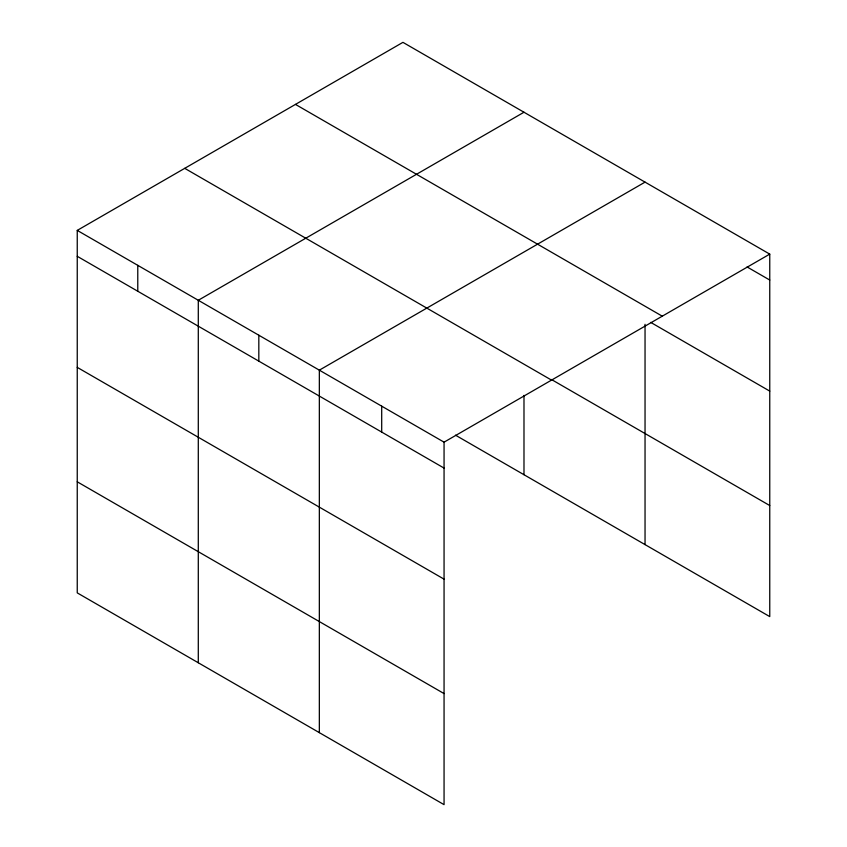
<?xml version="1.0" encoding="UTF-8"?>
<svg xmlns="http://www.w3.org/2000/svg" width="847" height="847" viewBox="0 0 847 847"><rect width="100%" height="100%" fill="white"/><g stroke="black" fill="none" stroke-linecap="round" stroke-linejoin="round"><path stroke-width="1.27" d="M77.246 230.395L444.061 442.166L444.061 804.65L77.246 592.879L77.246 230.395L402.939 42.35L769.754 254.121L769.754 616.605L455.474 435.167M523.986 112.238L198.293 300.272L198.293 662.756M645.043 182.126L319.34 370.16L319.34 732.644M444.061 442.166L769.754 254.121M747.075 266.953L769.754 280.039M295.465 104.403L662.269 316.175M650.708 322.379L769.754 391.113M551.397 379.477L769.754 505.543M184.731 168.341L551.535 380.112M77.246 256.302L444.061 468.084M77.246 367.376L444.061 579.147M77.246 481.805L444.061 693.587M645.043 324.306L645.043 544.61M523.986 395.39L523.986 474.722M381.701 406.168L381.701 432.086M258.822 335.221L258.822 361.14M137.775 265.333L137.775 291.252"/></g></svg>
